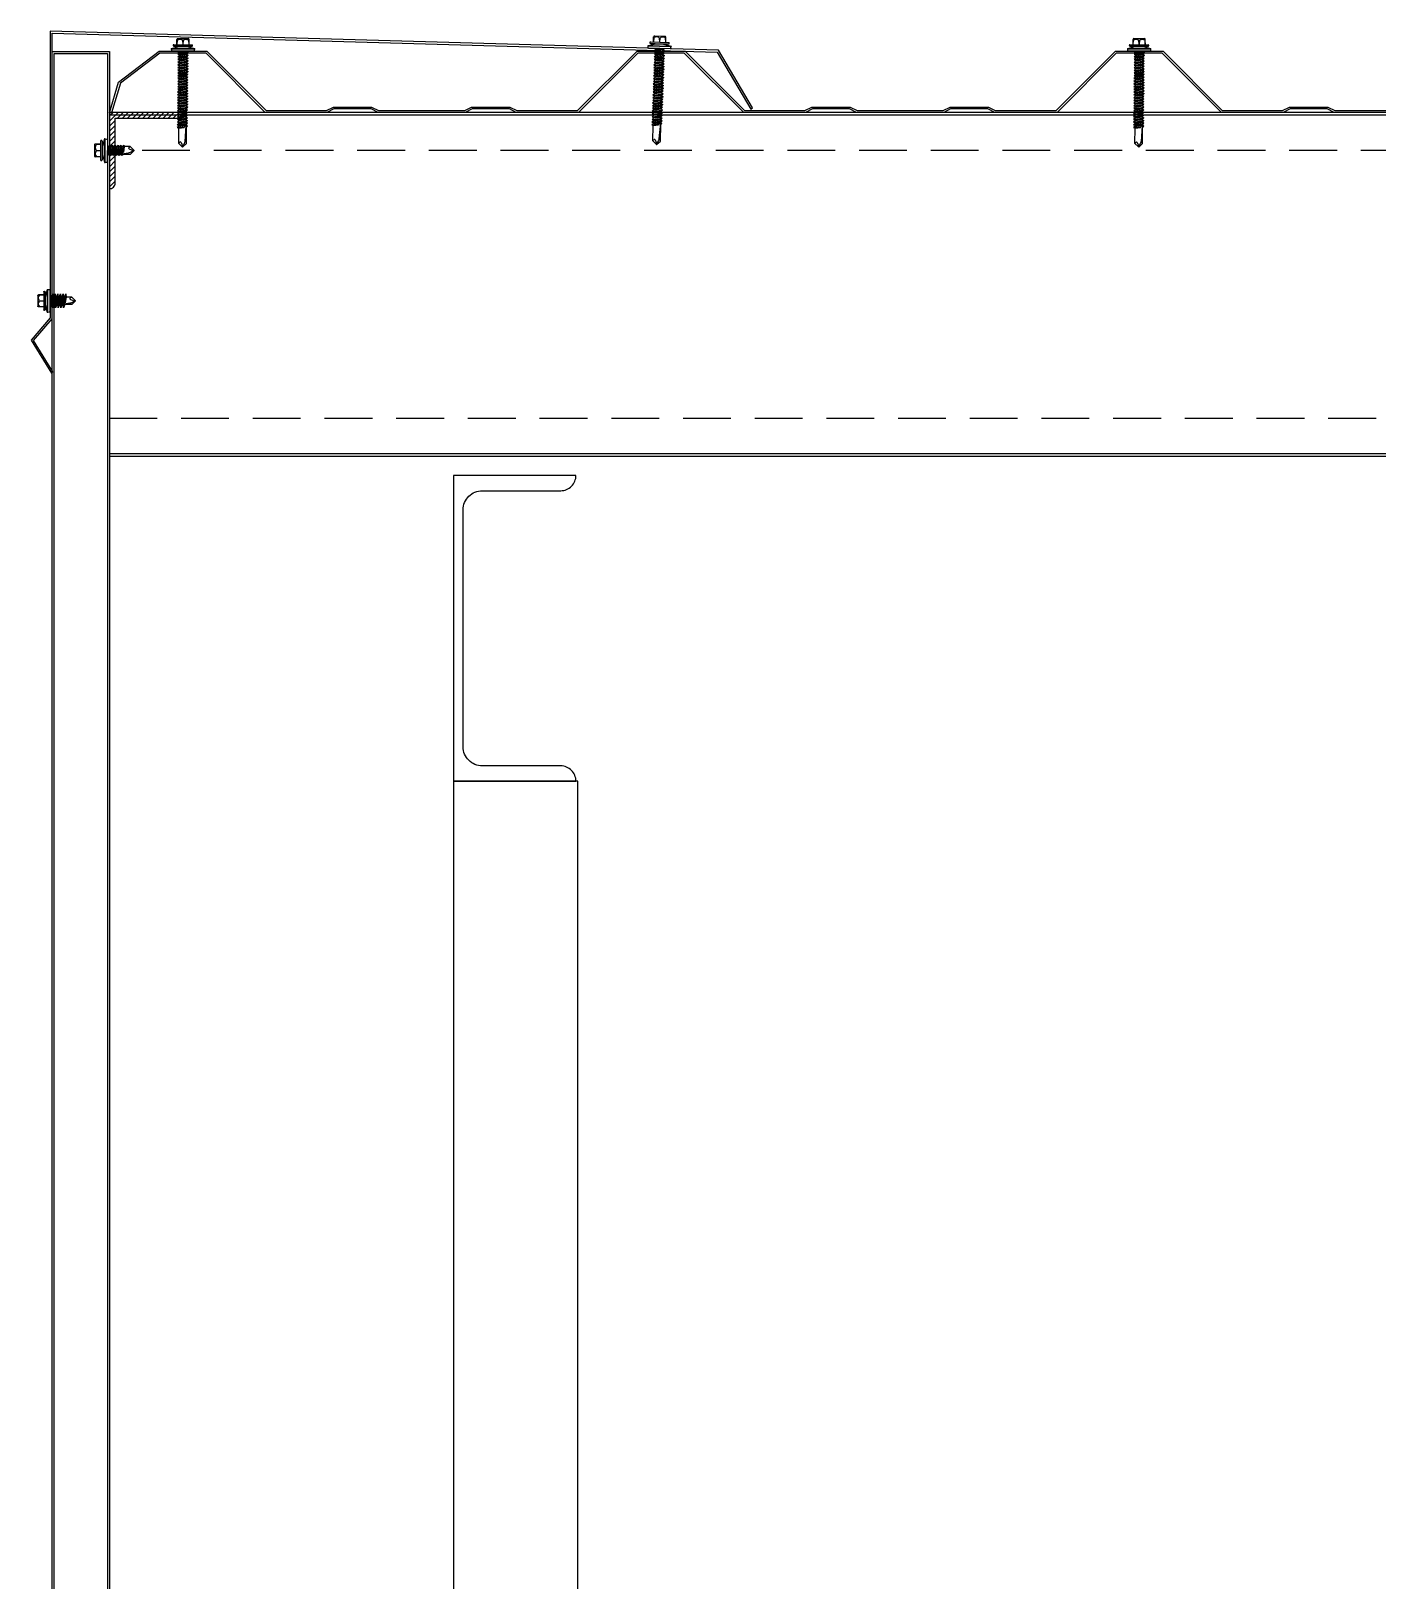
# Model space of a CAD drawing. Header units: inches. Extents: x 315041 to 662841, y -45540 to -35018.
# Drawn here: x 330975.04 to 330982.09, y -36203.06 to -36194.95 of the extents above; entities that cross this region are included whole.
import ezdxf

# ---------------------------------------------------------------- set-up
doc = ezdxf.new("R2010")
doc.units = ezdxf.units.IN
doc.header["$MEASUREMENT"] = 0
doc.linetypes.add('HIDDEN', pattern=[0.375, 0.25, -0.125])
for name, color, linetype in [('2', 2, 'Continuous'), ('3', 3, 'Continuous'), ('DIM', 8, 'Continuous'), ('flashing', 6, 'Continuous'), ('STRUCTURE', 1, 'Continuous')]:
    doc.layers.add(name, color=color, linetype=linetype)

# ---------------------------------------------------------------- blocks, each defined once
blk = doc.blocks.new('Short_Self_drilling')
at = {"layer": 'STRUCTURE', "color": 1, "linetype": 'Continuous'}
for p, q in [((6.43, 1.74), (-6.43, 1.73)), ((5.14, 3.76), (-5.14, 3.75)), ((-2.57, 2.9), (-5.14, 2.9)), ((-3.43, 3.75), (-3.43, 6.75)), ((3, 7.19), (-3, 7.18)), ((2.57, 2.9), (-2.57, 2.9)), ((-2.14, 2.8), (-2.14, 2.9)), ((6.25, 0), (0, 0)), ((2.15, 2.8), (2.15, 2.9)), ((2.16, -0.5), (2.15, 0.01)), ((5.14, 2.9), (2.57, 2.9)), ((3.43, 3.76), (3.42, 6.76)), ((2.99, -1.17), (-2.7, -0.23)), ((2.99, -2.7), (-2.7, -1.76)), ((2.99, -4.23), (-2.7, -3.28)), ((2.99, -5.75), (-2.7, -4.81)), ((2.99, -7.28), (-2.7, -6.33)), ((-1.91, -7.99), (-2.7, -7.86)), ((-2.14, -1.38), (-2.14, -0.87)), ((-2.14, -2.91), (-2.14, -2.39)), ((-2.14, -4.43), (-2.14, -3.92)), ((-2.13, -5.96), (-2.14, -5.44)), ((-2.13, -7.49), (-2.13, -6.97)), ((3, -8.8), (-1.14, -8.12)), ((2.16, -2.03), (2.16, -1.51)), ((2.16, -3.55), (2.16, -3.04)), ((2.16, -5.08), (2.16, -4.56)), ((2.16, -6.6), (2.16, -6.09)), ((2.16, -8.13), (2.16, -7.61)), ((-2.14, -12.33), (-2.14, -8.48)), ((2.15, -12.31), (2.15, -9.14))]:
    blk.add_line(p, q, dxfattribs=at)
blk.add_lwpolyline([(6.43, 1.31), (6.43, 1.74), (2.14, 2.81), (-2.14, 2.8), (-6.43, 1.73), (-6.43, 1.3)], close=True, dxfattribs=at)
for points in [[(-6.43, 1.3, -0.088869), (-6.25, 0), (0, 0)], [(-0.13, 3.76), (-0.33, 6.23, 0.338878), (-3.14, 6.23), (-3.33, 3.75)], [(3.3, 3.76), (3.1, 6.23, 0.338878), (0.29, 6.23), (0.1, 3.76)], [(-0.08, -14.04), (-1.04, -12.24, -0.148657), (-1.4, -11.2), (-1.95, -7.72, -0.815006), (-1.21, -7.77, 0.150833), (-0.85, -8.68)], [(2.15, -12.31), (0.17, -14.24, -0.333596), (-0.17, -14.24), (-2.14, -12.33)], [(2.15, -12.31), (1.71, -11.7, 0.52242), (0.88, -11.71), (-0.17, -14.24)]]:
    blk.add_lwpolyline(points, format="xyb", dxfattribs=at)
for points in [[(2.99, -1.17), (2.16, -1.51), (-2.14, -0.85), (-2.7, -0.23), (-2.36, 0)], [(2.99, -2.7), (2.16, -3.04), (-2.14, -2.37), (-2.7, -1.76), (-2.14, -1.38), (2.16, -2.03), (2.99, -2.7)], [(2.99, -4.23), (2.16, -4.56), (-2.14, -3.9), (-2.7, -3.28), (-2.14, -2.91), (2.16, -3.55), (2.99, -4.23)], [(2.99, -5.75), (2.16, -6.09), (-2.14, -5.43), (-2.7, -4.81), (-2.14, -4.43), (2.16, -5.08), (2.99, -5.75)], [(2.99, -7.28), (2.16, -7.62), (-2.14, -6.95), (-2.7, -6.33), (-2.13, -5.96), (2.16, -6.6), (2.99, -7.28)], [(-1.82, -8.53), (-2.14, -8.48), (-2.7, -7.86), (-2.13, -7.49), (-1.83, -7.53)], [(-1.26, -7.62), (2.16, -8.13), (3, -8.8)], [(-1.18, 0), (2.16, -0.5), (2.99, -1.17)], [(3, -8.8), (2.16, -9.14), (-0.85, -8.68)]]:
    blk.add_lwpolyline(points, dxfattribs=at)
for centre, radius, start, end in [((-4.99, 3.32), 0.455, 109.79487, 250.26739), ((-3, 6.75), 0.429, 90.03113, 180.03113), ((3, 6.76), 0.429, 0.03113, 90.03113), ((5.07, 3.33), 0.435, 279.72757, 80.33469), ((9.99, 0.17), 3.74, 162.29632, 182.61031)]:
    blk.add_arc(centre, radius, start, end, dxfattribs=at)
blk = doc.blocks.new('A$C26A6701F')
at = {"layer": 'STRUCTURE', "color": 1, "linetype": 'Continuous'}
for p, q in [((0, 17.21), (1.33, 17.54)), ((0, 17.08), (0, 17.21)), ((0, 17.21), (4, 17.21)), ((4, 17.08), (0, 17.08)), ((3.94, 16.71), (0.06, 16.71)), ((0.4, 17.84), (3.6, 17.84)), ((0.4, 17.57), (1.2, 17.57)), ((0.93, 17.84), (0.93, 18.77)), ((0.97, 17.84), (1.03, 18.61)), ((1.07, 18.91), (2.93, 18.91)), ((1.19, 16.71), (1.14, 16.67)), ((1.14, 16.67), (1.4, 16.71)), ((1.14, 16.67), (1.4, 16.56)), ((1.14, 16.2), (2.91, 16.47)), ((1.4, 16.4), (1.14, 16.2)), ((1.2, 17.57), (2.8, 17.57)), ((1.33, 17.54), (1.33, 17.57)), ((1.33, 17.54), (2.67, 17.54)), ((1.39, 16.09), (2.73, 16.28)), ((1.4, 16.56), (2.42, 16.71)), ((2.71, 16.59), (1.4, 16.4)), ((1.4, 16.4), (1.4, 16.56)), ((1.91, 18.61), (1.97, 17.84)), ((2.04, 17.84), (2.1, 18.61)), ((2.67, 17.54), (2.67, 17.57)), ((2.67, 17.54), (4, 17.21)), ((2.71, 16.59), (2.71, 16.71)), ((2.71, 16.59), (2.91, 16.47)), ((2.71, 16.11), (2.71, 16.28)), ((2.73, 16.28), (2.91, 16.47)), ((2.8, 17.57), (3.6, 17.57)), ((2.97, 18.61), (3.04, 17.84)), ((3.07, 17.84), (3.07, 18.77)), ((4, 17.21), (4, 17.08)), ((1.12, 14.3), (2.9, 14.57)), ((1.39, 14.5), (1.12, 14.3)), ((1.12, 14.3), (1.38, 14.19)), ((1.12, 13.82), (2.9, 14.1)), ((1.39, 14.03), (1.12, 13.82)), ((1.12, 13.82), (1.38, 13.72)), ((1.12, 13.35), (2.89, 13.63)), ((1.38, 13.56), (1.12, 13.35)), ((1.13, 15.25), (2.9, 15.52)), ((1.39, 15.45), (1.13, 15.25)), ((1.13, 15.25), (1.39, 15.14)), ((1.13, 14.77), (2.9, 15.05)), ((1.39, 14.98), (1.13, 14.77)), ((1.13, 14.77), (1.39, 14.66)), ((1.14, 16.2), (1.39, 16.09)), ((1.14, 15.72), (2.91, 16)), ((1.4, 15.93), (1.14, 15.72)), ((1.14, 15.72), (1.39, 15.61)), ((1.38, 14.19), (2.72, 14.38)), ((1.38, 14.03), (1.38, 14.19)), ((1.38, 13.72), (2.72, 13.91)), ((2.69, 13.74), (1.38, 13.56)), ((1.38, 13.56), (1.38, 13.72)), ((1.39, 15.93), (1.39, 16.09)), ((1.39, 15.61), (2.73, 15.81)), ((2.7, 15.64), (1.39, 15.45)), ((1.39, 15.45), (1.39, 15.61)), ((1.39, 15.14), (2.73, 15.33)), ((2.7, 15.16), (1.39, 14.98)), ((1.39, 14.98), (1.39, 15.14)), ((1.39, 14.66), (2.73, 14.86)), ((2.7, 14.69), (1.39, 14.5)), ((1.39, 14.5), (1.39, 14.67)), ((2.7, 14.21), (1.39, 14.03)), ((2.71, 16.11), (1.4, 15.93)), ((2.69, 13.74), (2.69, 13.91)), ((2.69, 13.74), (2.89, 13.63)), ((2.7, 15.64), (2.7, 15.8)), ((2.7, 15.64), (2.9, 15.52)), ((2.7, 15.16), (2.7, 15.33)), ((2.7, 15.16), (2.9, 15.05)), ((2.7, 14.69), (2.7, 14.85)), ((2.7, 14.69), (2.9, 14.57)), ((2.7, 14.21), (2.7, 14.38)), ((2.7, 14.21), (2.9, 14.1)), ((2.71, 16.11), (2.91, 16)), ((2.72, 14.38), (2.9, 14.57)), ((2.72, 13.91), (2.9, 14.1)), ((2.72, 13.44), (2.89, 13.63)), ((2.73, 15.81), (2.91, 16)), ((2.73, 15.33), (2.9, 15.52)), ((2.73, 14.86), (2.9, 15.05)), ((1.09, 10.98), (2.86, 11.25)), ((1.35, 11.18), (1.09, 10.98)), ((1.09, 10.98), (1.35, 10.87)), ((1.1, 11.93), (2.88, 12.2)), ((1.36, 12.13), (1.1, 11.93)), ((1.1, 11.93), (1.36, 11.82)), ((1.1, 11.45), (2.87, 11.73)), ((1.36, 11.66), (1.1, 11.45)), ((1.1, 11.45), (1.36, 11.34)), ((1.11, 12.88), (2.89, 13.15)), ((1.38, 13.08), (1.11, 12.88)), ((1.11, 12.88), (1.37, 12.77)), ((1.11, 12.4), (2.88, 12.68)), ((1.37, 12.61), (1.11, 12.4)), ((1.11, 12.4), (1.37, 12.29)), ((1.12, 13.35), (1.38, 13.24)), ((2.66, 11.37), (1.35, 11.18)), ((1.35, 11.18), (1.36, 11.34)), ((1.35, 10.87), (2.69, 11.06)), ((2.66, 10.89), (1.35, 10.71)), ((1.35, 10.71), (1.35, 10.87)), ((2.68, 12.32), (1.36, 12.13)), ((1.36, 11.82), (2.7, 12.01)), ((2.67, 11.84), (1.36, 11.66)), ((1.36, 11.66), (1.36, 11.82)), ((1.36, 11.34), (2.7, 11.54)), ((1.37, 12.77), (2.71, 12.96)), ((2.68, 12.79), (1.37, 12.61)), ((1.37, 12.61), (1.37, 12.77)), ((1.37, 12.29), (2.71, 12.49)), ((1.37, 12.13), (1.37, 12.29)), ((1.38, 13.24), (2.72, 13.44)), ((2.69, 13.27), (1.38, 13.08)), ((1.38, 13.24), (1.38, 13.08)), ((2.66, 11.37), (2.67, 11.53)), ((2.66, 11.37), (2.86, 11.25)), ((2.66, 10.89), (2.67, 11.06)), ((2.66, 10.89), (2.86, 10.78)), ((2.67, 11.84), (2.67, 12.01)), ((2.67, 11.84), (2.87, 11.73)), ((2.68, 12.79), (2.68, 12.96)), ((2.68, 12.79), (2.88, 12.68)), ((2.68, 12.32), (2.68, 12.48)), ((2.68, 12.32), (2.88, 12.2)), ((2.69, 13.43), (2.69, 13.27)), ((2.69, 13.27), (2.89, 13.15)), ((2.69, 11.06), (2.86, 11.25)), ((2.7, 12.01), (2.88, 12.2)), ((2.7, 11.54), (2.87, 11.73)), ((2.71, 12.96), (2.89, 13.15)), ((2.71, 12.49), (2.88, 12.68)), ((1.06, 8.13), (2.84, 8.41)), ((1.33, 8.34), (1.06, 8.13)), ((1.06, 8.13), (1.32, 8.02)), ((1.07, 8.6), (2.84, 8.88)), ((1.33, 8.81), (1.07, 8.6)), ((1.07, 8.6), (1.33, 8.5)), ((1.08, 9.55), (2.86, 9.83)), ((1.34, 9.76), (1.08, 9.55)), ((1.08, 9.55), (1.34, 9.45)), ((1.08, 9.08), (2.85, 9.36)), ((1.34, 9.29), (1.08, 9.08)), ((1.08, 9.08), (1.34, 8.97)), ((1.09, 10.5), (2.86, 10.78)), ((1.35, 10.71), (1.09, 10.5)), ((1.09, 10.5), (1.35, 10.39)), ((1.09, 10.03), (2.86, 10.3)), ((1.35, 10.23), (1.09, 10.03)), ((1.09, 10.03), (1.34, 9.92)), ((1.32, 8.02), (2.66, 8.22)), ((2.64, 9), (1.33, 8.81)), ((1.33, 8.81), (1.34, 8.97)), ((1.33, 8.5), (2.67, 8.69)), ((2.64, 8.52), (1.33, 8.34)), ((1.33, 8.34), (1.33, 8.5)), ((1.34, 9.92), (2.68, 10.11)), ((2.65, 9.95), (1.34, 9.76)), ((1.34, 9.92), (1.34, 9.76)), ((1.34, 9.45), (2.68, 9.64)), ((2.65, 9.47), (1.34, 9.29)), ((1.34, 9.29), (1.34, 9.45)), ((1.34, 8.97), (2.67, 9.17)), ((1.35, 10.39), (2.69, 10.59)), ((2.66, 10.42), (1.35, 10.23)), ((1.35, 10.23), (1.35, 10.39)), ((2.63, 8.05), (2.63, 8.21)), ((2.64, 9), (2.64, 9.16)), ((2.64, 9), (2.84, 8.88)), ((2.64, 8.52), (2.64, 8.69)), ((2.64, 8.52), (2.84, 8.41)), ((2.65, 10.1), (2.65, 9.95)), ((2.65, 9.95), (2.86, 9.83)), ((2.65, 9.47), (2.65, 9.64)), ((2.65, 9.47), (2.85, 9.36)), ((2.66, 10.42), (2.66, 10.58)), ((2.66, 10.42), (2.86, 10.3)), ((2.66, 8.22), (2.84, 8.41)), ((2.67, 9.17), (2.85, 9.36)), ((2.67, 8.69), (2.84, 8.88)), ((2.68, 10.11), (2.86, 10.3)), ((2.68, 9.64), (2.86, 9.83)), ((2.69, 10.59), (2.86, 10.78)), ((1.04, 5.76), (2.81, 6.03)), ((1.3, 5.96), (1.04, 5.76)), ((1.04, 5.76), (1.3, 5.65)), ((1.04, 5.28), (2.81, 5.56)), ((1.3, 5.49), (1.04, 5.28)), ((1.05, 6.71), (2.83, 6.98)), ((1.31, 6.91), (1.05, 6.71)), ((1.05, 6.71), (1.31, 6.6)), ((1.05, 6.23), (2.82, 6.51)), ((1.31, 6.44), (1.05, 6.23)), ((1.05, 6.23), (1.31, 6.12)), ((1.06, 7.65), (2.83, 7.93)), ((1.32, 7.86), (1.06, 7.65)), ((1.06, 7.65), (1.32, 7.55)), ((1.06, 7.18), (2.83, 7.46)), ((1.32, 7.39), (1.06, 7.18)), ((1.06, 7.18), (1.32, 7.07)), ((2.61, 6.15), (1.3, 5.96)), ((1.3, 5.96), (1.31, 6.12)), ((1.3, 5.65), (2.64, 5.84)), ((2.61, 5.67), (1.3, 5.49)), ((1.3, 5.49), (1.3, 5.65)), ((2.63, 7.1), (1.31, 6.91)), ((1.31, 6.6), (2.65, 6.79)), ((2.62, 6.62), (1.31, 6.44)), ((1.31, 6.44), (1.31, 6.6)), ((1.31, 6.12), (2.64, 6.32)), ((2.63, 8.05), (1.32, 7.86)), ((1.32, 7.86), (1.32, 8.02)), ((1.32, 7.55), (2.66, 7.74)), ((2.63, 7.57), (1.32, 7.39)), ((1.32, 7.39), (1.32, 7.55)), ((1.32, 7.07), (2.66, 7.27)), ((1.32, 6.91), (1.32, 7.07)), ((2.61, 6.15), (2.62, 6.31)), ((2.61, 6.15), (2.81, 6.03)), ((2.61, 5.67), (2.61, 5.84)), ((2.61, 5.67), (2.81, 5.56)), ((2.62, 6.62), (2.62, 6.79)), ((2.62, 6.62), (2.82, 6.51)), ((2.63, 8.05), (2.83, 7.93)), ((2.63, 7.57), (2.63, 7.74)), ((2.63, 7.57), (2.83, 7.46)), ((2.63, 7.1), (2.63, 7.26)), ((2.63, 7.1), (2.83, 6.98)), ((2.63, 5.37), (2.81, 5.56)), ((2.64, 6.32), (2.82, 6.51)), ((2.64, 5.84), (2.81, 6.03)), ((2.65, 6.79), (2.83, 6.98)), ((2.66, 7.74), (2.83, 7.93)), ((2.66, 7.27), (2.83, 7.46)), ((1.02, 3.86), (2.8, 4.14)), ((1.28, 4.07), (1.02, 3.86)), ((1.02, 3.86), (1.28, 3.75)), ((1.28, 3.59), (1.02, 3.38)), ((1.02, 3.38), (2.31, 3.59)), ((1.02, 3.38), (1.28, 3.28)), ((1.03, 4.81), (2.81, 5.09)), ((1.29, 5.02), (1.03, 4.81)), ((1.03, 4.81), (1.29, 4.7)), ((1.03, 4.33), (2.8, 4.61)), ((1.29, 4.54), (1.03, 4.33)), ((1.03, 4.33), (1.28, 4.23)), ((1.04, 5.28), (1.29, 5.17)), ((1.27, 0.62), (1.28, 3.28)), ((1.28, 4.23), (2.62, 4.42)), ((2.62, 4.25), (1.28, 4.07)), ((1.28, 4.07), (1.28, 4.23)), ((1.28, 3.75), (2.62, 3.95)), ((1.28, 3.59), (1.28, 3.75)), ((2.35, 3.74), (1.28, 3.59)), ((1.28, 3.28), (2.21, 3.41)), ((1.29, 5.17), (2.63, 5.37)), ((2.6, 5.2), (1.29, 5.02)), ((1.29, 5.01), (1.29, 5.17)), ((1.29, 4.7), (2.63, 4.9)), ((2.6, 4.72), (1.29, 4.54)), ((1.29, 4.54), (1.29, 4.7)), ((2.38, 0.96), (2.56, 3.71)), ((2.62, 3.78), (2.52, 3.77)), ((2.52, 3.46), (2.61, 3.47)), ((2.54, 3.62), (2.79, 3.66)), ((2.6, 5.2), (2.61, 5.36)), ((2.6, 5.2), (2.81, 5.09)), ((2.6, 4.72), (2.6, 4.89)), ((2.6, 4.72), (2.8, 4.61)), ((2.6, 0.61), (2.61, 3.47)), ((2.61, 3.47), (2.79, 3.66)), ((2.62, 4.42), (2.8, 4.61)), ((2.62, 4.25), (2.62, 4.41)), ((2.8, 4.14), (2.62, 4.25)), ((2.62, 3.95), (2.8, 4.14)), ((2.62, 3.78), (2.62, 3.95)), ((2.79, 3.66), (2.62, 3.78)), ((2.63, 4.9), (2.81, 5.09)), ((1.27, 0.62), (1.41, 0.81)), ((1.27, 0.62), (1.88, 0.02)), ((1.67, 0.81), (1.98, 0.02)), ((1.96, 0.08), (2.26, 0.64)), ((1.98, 0.02), (2.6, 0.61))]:
    blk.add_line(p, q, dxfattribs=at)
for centre, major_axis, ratio, start_param, end_param in [((-1.11, 16.72), (-0.822, 0.822), 1, 3.915086, 4.236522), ((0.42, 17.71), (0.0956, 0.0956), 1, 0.954633, 3.757756), ((1.07, 18.77), (-0.0943, 0.0943), 1, -0.785398, 0.785398), ((1.47, 18.04), (0.508, 0.508), 1, 0.131933, 1.438864), ((2.54, 18.04), (0.508, 0.508), 1, 0.131933, 1.438864), ((2.93, 18.77), (-0.0943, 0.0943), 1, 3.926991, 5.497787), ((3.55, 17.71), (-0.1, 0.1), 1, 2.701137, 5.152845), ((5.1, 16.72), (-1.15, 0.17), 0.90746, -0.177273, 0.177273), ((1.82, 3.74), (0.363, 0.363), 1, 4.808661, 5.407478), ((2.44, 3.68), (0.0836, 0.0836), 1, 5.766736, 8.502032), ((1.54, 0.72), (0.111, 0.111), 1, 6.085329, 8.011019), ((1.93, 0.09), (0.0625, 0.0625), 1, 3.247504, 4.535451), ((1.79, 0.99), (0.416, 0.416), 1, 4.859665, 5.449971)]:
    blk.add_ellipse(centre, major_axis=major_axis, ratio=ratio, start_param=start_param, end_param=end_param, dxfattribs=at)
blk = doc.blocks.new('SideLap')
at = {"layer": 'STRUCTURE', "color": 1, "linetype": 'Continuous'}
for p, q in [((19.9, 5.6), (-0.1, -2.7)), ((15.1, 15.6), (0, 0)), ((15.1, 15.6), (20, 12.1)), ((15.1, 15.6), (40.1, 15.6)), ((41.7, 30.4), (40.1, 15.7)), ((40.1, 15.7), (43.8, -8)), ((48.1, 15.7), (41.7, 30.4)), ((41.7, 30.4), (48.2, -10.3)), ((52.1, -11.3), (48.1, 15.7)), ((48.1, 15.7), (52.1, 15.7)), ((53.7, 30.4), (52.1, 15.7)), ((52.1, 15.7), (57.4, -18.2)), ((60.1, 15.7), (53.7, 30.4)), ((53.7, 30.4), (63.7, -33)), ((65.2, -18.1), (60.1, 15.7)), ((60.1, 15.7), (64.1, 15.7)), ((65.7, 30.4), (64.1, 15.7)), ((64.1, 15.7), (69.4, -18.2)), ((72.1, 15.7), (65.7, 30.4)), ((65.7, 30.4), (75.7, -33)), ((77.2, -18.1), (72.1, 15.7)), ((72.1, 15.7), (76.2, 15.7)), ((77.7, 30.6), (76.2, 15.7)), ((76.2, 15.7), (81.4, -18.2)), ((84.1, 15.7), (77.7, 30.6)), ((77.7, 30.6), (87.7, -33)), ((89.2, -18.1), (84.1, 15.7)), ((84.1, 15.7), (88.2, 15.7)), ((89.7, 30.4), (88.2, 15.7)), ((88.2, 15.7), (93.4, -18.2)), ((96.1, 15.7), (89.7, 30.4)), ((89.7, 30.4), (99.8, -33)), ((101.2, -18.1), (96.1, 15.7)), ((96.1, 15.7), (100.2, 15.7)), ((101.8, 30.4), (100.2, 15.7)), ((100.2, 15.7), (105.4, -18.2)), ((108.2, 15.7), (101.8, 30.4)), ((101.8, 30.4), (111.8, -33)), ((112.1, -10.6), (108.2, 15.7)), ((108.2, 15.7), (112.1, 15.7)), ((112.1, -50.6), (112.1, 48)), ((122.4, -51.9), (122.4, 49.3)), ((122.4, 49.3), (125.8, 49.3)), ((125.8, 49.3), (134.2, 15.6)), ((125.8, 49.3), (125.8, -51.9)), ((134.2, 15.7), (134.9, 15.7)), ((134.2, 15.6), (134.2, -18.2)), ((134.9, 39.2), (134.9, 18.9)), ((134.9, 18.9), (134.9, -21.6)), ((141.7, 39.2), (141.7, -41.8)), ((141.7, 25.7), (165.3, 25.7)), ((141.7, 24.7), (161.2, 23.1)), ((161.2, 1), (141.7, -0.5)), ((168.7, 22.3), (168.7, -24.9)), ((-0.1, -2.7), (15, -18.2)), ((1.5, -2), (15.7, -9.5)), ((15, -18.2), (45.3, -18.2)), ((23.9, -12.4), (51.3, -16.7)), ((45, -15.7), (45.4, -18.2)), ((45.4, -18.2), (52, -33)), ((49.2, -16.4), (52, -33)), ((52, -33), (53.2, -18.1)), ((53.2, -18.1), (52.8, -15.8)), ((53.2, -18.1), (57.2, -18.1)), ((57.4, -18.2), (63.7, -33)), ((63.7, -33), (65.2, -18.1)), ((65.2, -18.1), (69.2, -18.1)), ((69.4, -18.2), (75.7, -33)), ((75.7, -33), (77.2, -18.1)), ((77.2, -18.1), (81.2, -18.1)), ((81.4, -18.2), (87.7, -33)), ((87.7, -33), (89.2, -18.1)), ((89.2, -18.1), (93.3, -18.1)), ((93.4, -18.2), (99.8, -33)), ((99.8, -33), (101.2, -18.1)), ((101.2, -18.1), (105.3, -18.1)), ((105.4, -18.2), (111.8, -33)), ((111.8, -33), (112.1, -19.9)), ((125.8, -51.9), (122.4, -51.9)), ((134.2, -18.2), (125.8, -51.9)), ((134.2, -18.1), (134.9, -18.1)), ((134.9, -21.6), (134.9, -41.8)), ((141.7, -2.3), (161.2, -3.9)), ((161.2, -26), (141.7, -27.5)), ((141.7, -28.3), (165.3, -28.3))]:
    blk.add_line(p, q, dxfattribs=at)
for centre, radius, start, end in [((17.7, 8.9), 3.99, 304.23018, 54.5641), ((113.4, 77.3), 29.4, 267.42082, 287.73481), ((138.3, 38.6), 3.42, 9.69644, 170.30356), ((146.7, 12.1), 18.2, 322.55918, 37.44082), ((165.3, 22.3), 3.38, 0, 90), ((1.8, -1.4), 2.24, 141.63478, 215.42875), ((24.4, 2.5), 14.9, 234.00482, 267.82685), ((51.9, 2.1), 13, 231.08251, 265.39217), ((50.5, -13.8), 2.99, 285.97616, 82.6971), ((113.4, -80), 29.4, 72.26519, 92.57918), ((138.3, -40.6), 3.59, 199.76374, 340.23626), ((146.7, -14.9), 18.2, 322.55918, 37.44082), ((165.3, -24.9), 3.38, 270, 0)]:
    blk.add_arc(centre, radius, start, end, dxfattribs=at)

msp = doc.modelspace()

# ---------------------------------------------------------------- hatches: boundary and pattern name
h = msp.add_hatch()
h.set_pattern_fill('ANSI31', color=1, scale=0.15, style=0)
h.set_pattern_definition([(45, (320545.836787, -35025.233485), (-0.013258252147, 0.013258252147), [])])
edge = h.paths.add_edge_path()
edge.add_line((330975.8539, -36195.3746), (330975.4539, -36195.3746))
edge.add_line((330975.4539, -36195.3746), (330975.4539, -36195.7746))
edge.add_arc((330975.4539, -36195.7446), 0.03, 270, 360)
edge.add_line((330975.4839, -36195.7446), (330975.4839, -36195.4046))
edge.add_line((330975.4839, -36195.4046), (330975.8239, -36195.4046))
edge.add_arc((330975.8239, -36195.3746), 0.03, 270, 360)

# ---------------------------------------------------------------- linework, layer by layer
at = {"color": 3, "ltscale": 15}
msp.add_lwpolyline([(330982.3158, -36195.3746), (330981.8601, -36195.3746), (330981.8238, -36195.3567), (330981.6288, -36195.3567), (330981.5926, -36195.3746), (330981.27, -36195.3746), (330980.9608, -36195.0651), (330980.7191, -36195.0651), (330980.4099, -36195.3746), (330980.0848, -36195.3746), (330980.0486, -36195.3567), (330979.8536, -36195.3567), (330979.8173, -36195.3746), (330979.3616, -36195.3746), (330979.3254, -36195.3567), (330979.1304, -36195.3567), (330979.0942, -36195.3746), (330978.7716, -36195.3746), (330978.4601, -36195.0651), (330978.2183, -36195.0651), (330977.9068, -36195.3746), (330977.5817, -36195.3746), (330977.5455, -36195.3567), (330977.3505, -36195.3567), (330977.3142, -36195.3746), (330976.8585, -36195.3746), (330976.8223, -36195.3567), (330976.6273, -36195.3567), (330976.591, -36195.3746), (330976.2685, -36195.3746), (330975.9593, -36195.0651), (330975.7168, -36195.0651), (330975.5114, -36195.2216), (330975.4642, -36195.3765), (330975.4542, -36195.3765), (330975.5014, -36195.2167), (330975.7134, -36195.0551), (330975.9634, -36195.0551), (330976.2727, -36195.3646), (330976.5887, -36195.3646), (330976.6249, -36195.3467), (330976.8246, -36195.3467), (330976.8609, -36195.3646), (330977.3119, -36195.3646), (330977.3481, -36195.3467), (330977.5478, -36195.3467), (330977.584, -36195.3646), (330977.9027, -36195.3646), (330978.2142, -36195.0551), (330978.4642, -36195.0551), (330978.7758, -36195.3646), (330979.0918, -36195.3646), (330979.128, -36195.3467), (330979.3277, -36195.3467), (330979.364, -36195.3646), (330979.815, -36195.3646), (330979.8512, -36195.3467), (330980.0509, -36195.3467), (330980.0872, -36195.3646), (330980.4058, -36195.3646), (330980.715, -36195.0551), (330980.965, -36195.0551), (330981.2742, -36195.3646), (330981.5902, -36195.3646), (330981.6265, -36195.3467), (330981.8262, -36195.3467), (330981.8624, -36195.3646), (330982.3134, -36195.3646)], dxfattribs=at)
at = {"color": 94}
for points in [[(330984.4999, -36195.3746), (330975.4539, -36195.3746), (330975.4539, -36197.1746), (330984.4999, -36197.1746)], [(330984.4999, -36195.3896), (330975.4539, -36195.3896)], [(330975.4539, -36197.1596), (330984.4999, -36197.1596)]]:
    msp.add_lwpolyline(points, dxfattribs=at)
at = {"color": 1}
msp.add_lwpolyline([(330975.8539, -36195.3746), (330975.4539, -36195.3746), (330975.4539, -36195.7746), (330975.4539, -36195.7746, 0.414214), (330975.4839, -36195.7446), (330975.4839, -36195.4046), (330975.8239, -36195.4046, 0.414214), (330975.8539, -36195.3746)], format="xyb", close=True, dxfattribs=at)
at = {"color": 94, "linetype": 'HIDDEN'}
for points in [[(330984.4999, -36195.5746), (330975.4539, -36195.5746)], [(330975.4539, -36196.9746), (330984.4999, -36196.9746)]]:
    msp.add_lwpolyline(points, dxfattribs=at)
at = {"color": 2}
msp.add_lwpolyline([(330977.4039, -36198.7946, -0.414214), (330977.3039, -36198.6946), (330977.3039, -36197.4546, -0.414214), (330977.4039, -36197.3546), (330977.8139, -36197.3546, 0.414214), (330977.8939, -36197.2746), (330977.2539, -36197.2746), (330977.2539, -36198.8746), (330977.8939, -36198.8746, 0.414214), (330977.8139, -36198.7946)], format="xyb", close=True, dxfattribs=at)
at = {"layer": '2', "color": 9}
msp.add_lwpolyline([(330977.2539, -36212.1546), (330977.9039, -36212.1546), (330977.9039, -36198.8746), (330977.2539, -36198.8746)], close=True, dxfattribs=at)
at = {"layer": '3'}
for points in [[(330975.1541, -36195.0568), (330975.4539, -36195.0568), (330975.4539, -36209.2057), (330975.1541, -36209.2057)], [(330975.1641, -36195.0668), (330975.4439, -36195.0668), (330975.4439, -36209.1957), (330975.1641, -36209.1957)]]:
    msp.add_lwpolyline(points, close=True, dxfattribs=at)
at = {"layer": 'flashing'}
msp.add_lwpolyline([(330975.1441, -36194.949), (330975.1441, -36196.4506), (330975.0436, -36196.567), (330975.15, -36196.7395), (330975.1577, -36196.7331), (330975.056, -36196.568), (330975.1541, -36196.4544), (330975.1541, -36194.9605), (330978.633, -36195.0595), (330978.8092, -36195.3579), (330978.8174, -36195.3512), (330978.6389, -36195.0498)], close=True, dxfattribs=at)

# ---------------------------------------------------------------- block references
at = {"color": 9, "linetype": 'Continuous', "extrusion": (-1.39456e-10, -5.24753e-09, 1), "xscale": 0.02999999997625256, "yscale": 0.02999999999883585, "zscale": 0.03, "rotation": 358.477692794427}
msp.add_blockref('A$C26A6701F', (330978.2573, -36195.541, 0.0001), dxfattribs=at)
at = {"color": 9, "linetype": 'Continuous', "extrusion": (3.8442e-21, -5.24939e-09, 1), "xscale": 0.03000000002793968, "yscale": 0.02999999999883585, "zscale": 0.03}
for p in [(330975.7781, -36195.5561, 0.0002), (330980.7796, -36195.5561, 0.0002)]:
    msp.add_blockref('A$C26A6701F', p, dxfattribs=at)
at = {"color": 1, "xscale": 0.009599999973641542, "yscale": 0.009599999972124351, "zscale": 0.009599999973641542, "rotation": 89.96887283419711}
msp.add_blockref('Short_Self_drilling', (330975.4439, -36195.5746), dxfattribs=at)
at = {"layer": 'DIM', "xscale": -0.001157142862211913, "yscale": 0.001157142862211913, "zscale": 0.001157142857142856}
msp.add_blockref('SideLap', (330975.2738, -36196.3597), dxfattribs=at)

doc.saveas('drawing.dxf')
